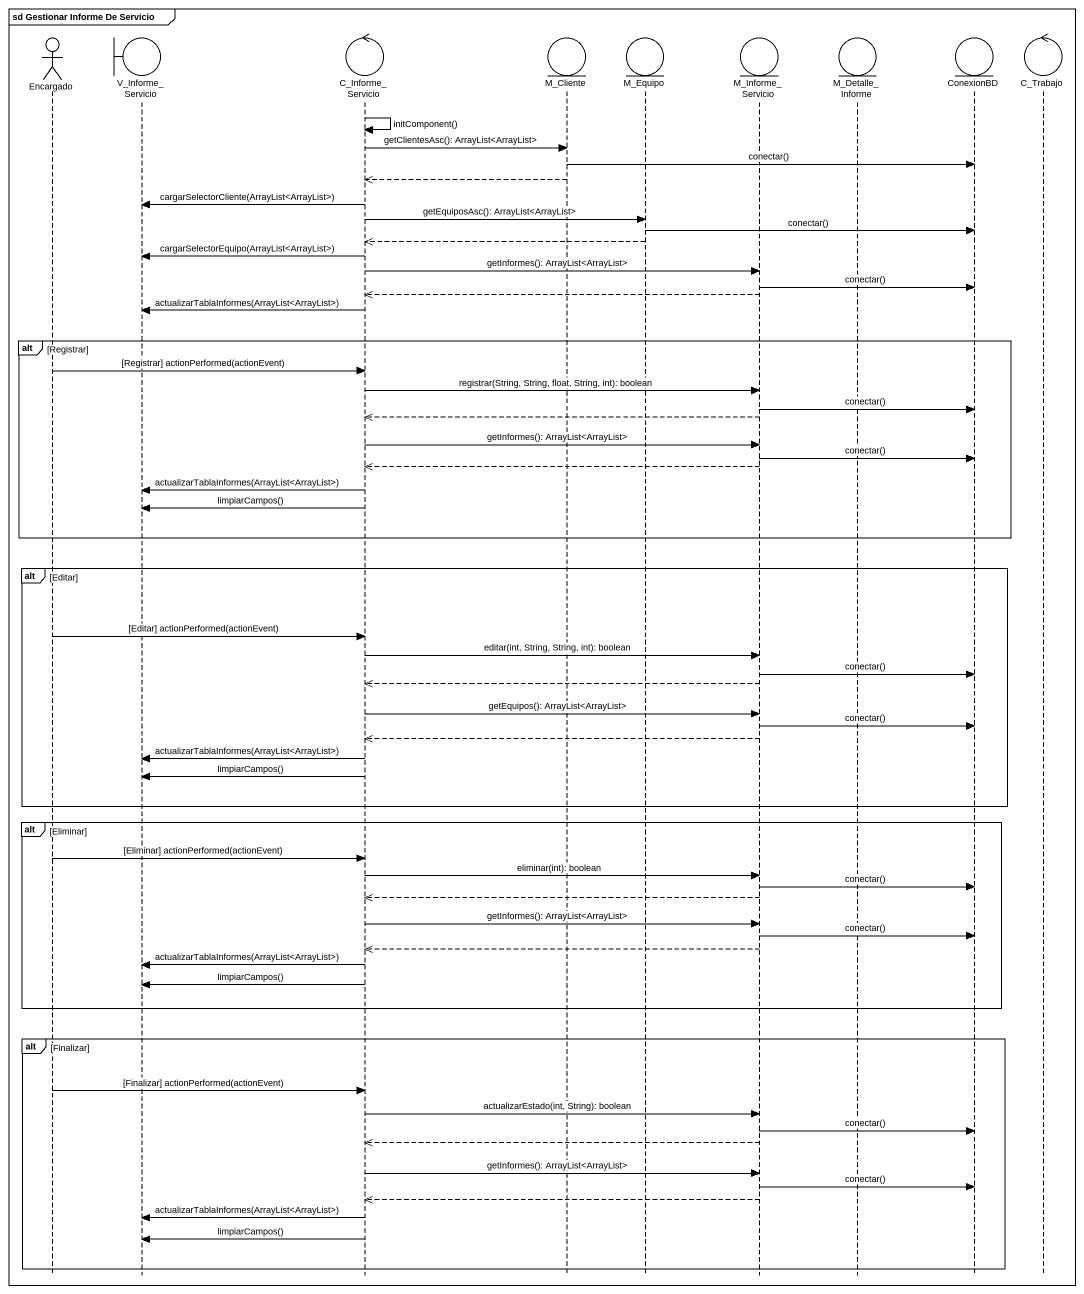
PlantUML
@startuml
mainframe sd Gestionar Informe De Servicio
hide footbox
actor Encargado
boundary V_Informe_Servicio
control C_Informe_Servicio
entity M_Cliente
entity M_Equipo
entity M_Informe_Servicio
entity M_Detalle_Informe
entity ConexionBD
control C_Trabajo

C_Informe_Servicio -> C_Informe_Servicio : initComponent()
C_Informe_Servicio -> M_Cliente : getClientesAsc(): ArrayList<ArrayList>
M_Cliente -> ConexionBD : conectar()
M_Cliente -->> C_Informe_Servicio
C_Informe_Servicio -> V_Informe_Servicio : cargarSelectorCliente(ArrayList<ArrayList>)
C_Informe_Servicio -> M_Equipo : getEquiposAsc(): ArrayList<ArrayList>
M_Equipo -> ConexionBD : conectar()
M_Equipo -->> C_Informe_Servicio
C_Informe_Servicio -> V_Informe_Servicio : cargarSelectorEquipo(ArrayList<ArrayList>)
C_Informe_Servicio -> M_Informe_Servicio : getInformes(): ArrayList<ArrayList>
M_Informe_Servicio -> ConexionBD : conectar()
M_Informe_Servicio -->> C_Informe_Servicio
C_Informe_Servicio -> V_Informe_Servicio : actualizarTablaInformes(ArrayList<ArrayList>)
alt Registrar
  Encargado -> C_Informe_Servicio : [Registrar] actionPerformed(actionEvent)
  C_Informe_Servicio -> M_Informe_Servicio : registrar(String, String, float, String, int): boolean
  M_Informe_Servicio -> ConexionBD : conectar()
  M_Informe_Servicio -->> C_Informe_Servicio
  C_Informe_Servicio -> M_Informe_Servicio : getInformes(): ArrayList<ArrayList>
  M_Informe_Servicio -> ConexionBD : conectar()
  M_Informe_Servicio -->> C_Informe_Servicio
  C_Informe_Servicio -> V_Informe_Servicio : actualizarTablaInformes(ArrayList<ArrayList>)
  C_Informe_Servicio -> V_Informe_Servicio : limpiarCampos()
end
alt Editar
  Encargado -> C_Informe_Servicio : [Editar] actionPerformed(actionEvent)
  C_Informe_Servicio -> M_Informe_Servicio : editar(int, String, String, int): boolean
  M_Informe_Servicio -> ConexionBD : conectar()
  M_Informe_Servicio -->> C_Informe_Servicio
  C_Informe_Servicio -> M_Informe_Servicio : getEquipos(): ArrayList<ArrayList>
  M_Informe_Servicio -> ConexionBD : conectar()
  M_Informe_Servicio -->> C_Informe_Servicio
  C_Informe_Servicio -> V_Informe_Servicio : actualizarTablaInformes(ArrayList<ArrayList>)
  C_Informe_Servicio -> V_Informe_Servicio : limpiarCampos()
end
alt Eliminar
  Encargado -> C_Informe_Servicio : [Eliminar] actionPerformed(actionEvent)
  C_Informe_Servicio -> M_Informe_Servicio : eliminar(int): boolean
  M_Informe_Servicio -> ConexionBD : conectar()
  M_Informe_Servicio -->> C_Informe_Servicio
  C_Informe_Servicio -> M_Informe_Servicio : getInformes(): ArrayList<ArrayList>
  M_Informe_Servicio -> ConexionBD : conectar()
  M_Informe_Servicio -->> C_Informe_Servicio
  C_Informe_Servicio -> V_Informe_Servicio : actualizarTablaInformes(ArrayList<ArrayList>)
  C_Informe_Servicio -> V_Informe_Servicio : limpiarCampos()
end
alt Finalizar
  Encargado -> C_Informe_Servicio : [Finalizar] actionPerformed(actionEvent)
  C_Informe_Servicio -> M_Informe_Servicio : actualizarEstado(int, String): boolean
  M_Informe_Servicio -> ConexionBD : conectar()
  M_Informe_Servicio -->> C_Informe_Servicio
  C_Informe_Servicio -> M_Informe_Servicio : getInformes(): ArrayList<ArrayList>
  M_Informe_Servicio -> ConexionBD : conectar()
  M_Informe_Servicio -->> C_Informe_Servicio
  C_Informe_Servicio -> V_Informe_Servicio : actualizarTablaInformes(ArrayList<ArrayList>)
  C_Informe_Servicio -> V_Informe_Servicio : limpiarCampos()
end
@enduml
